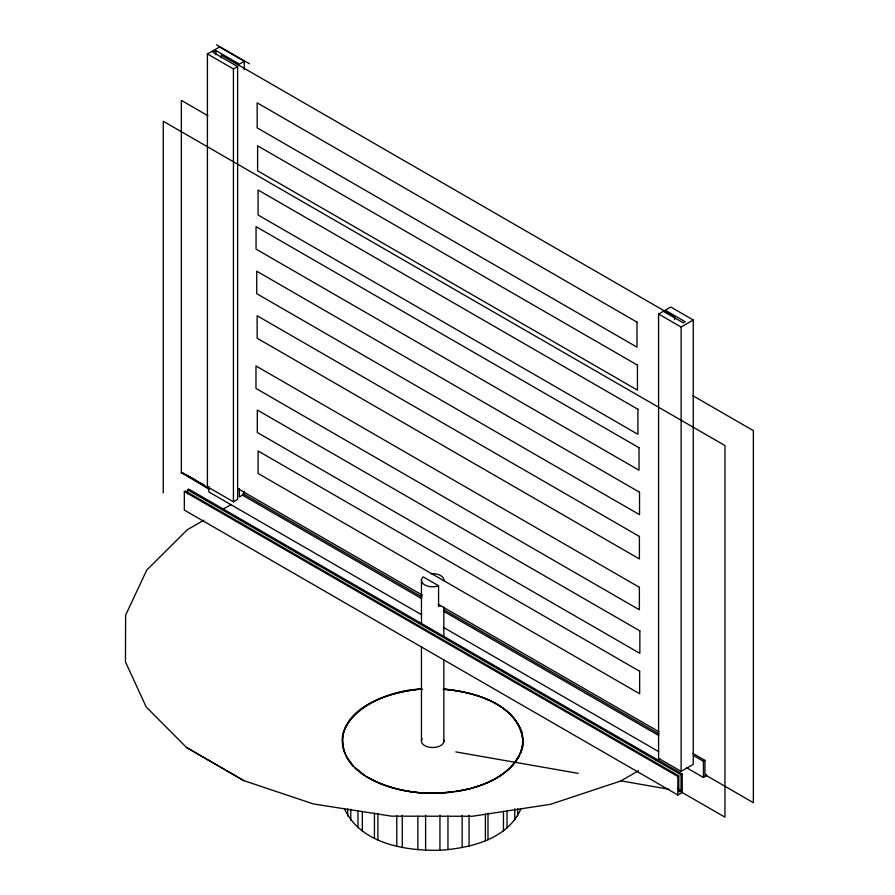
<?xml version="1.0" encoding="UTF-8"?>
<svg xmlns="http://www.w3.org/2000/svg" width="895" height="895" viewBox="0 0 895 895"><rect width="100%" height="100%" fill="white"/><g stroke="black" fill="none" stroke-linecap="round" stroke-linejoin="round"><path stroke-width="1.34" d="M471.676 788.327L455.331 791.627C485.179 787.533 528.878 768.894 522.009 731.976C509.456 701.546 473.142 691.712 443.226 689.116L444.692 689.116C476.565 692.271 526.998 707.207 522.579 747.985C507.689 787.343 457.39 794.324 420.616 792.959C388.732 789.793 338.299 774.869 342.718 734.09C353.805 702.396 390.947 692.271 421.008 689.083L421.377 689.083M520.689 753.165L523.295 743.275M344.519 809.046C360.853 843.728 405.323 851.067 439.948 850.25C470.143 848.203 507.487 839.398 520.845 808.957M519.671 755.481C510.351 772.754 491.713 782.107 473.634 787.634M440.53 605.646L438.584 606.541L438.584 585.766L423.201 576.883L422.116 578.069A11.232 6.489 0 0 0 425.013 585.084A11.232 6.489 0 0 0 437.342 586.214L438.584 585.766M244.257 61.296L239.368 64.127L215.885 50.556L212.92 52.279L237.622 66.543L237.622 499.388L233.438 501.804L207.416 486.779L207.416 53.935L219.465 46.987L244.257 61.296L244.257 69.676M207.416 53.935L233.438 68.96L237.622 66.543M187.536 489.789L188.733 489.095L682.236 774.018L682.236 792.478L677.839 795.006L184.336 510.083L184.336 491.534L185.287 490.975L678.802 775.909L678.802 791.84L681.05 790.542L681.05 774.712L187.536 489.789L187.536 493.738M658.586 314.011L663.296 311.292L683.288 322.838L685.212 321.73L665.22 310.185L670.713 307.007L693.245 320.007L693.245 764.352L681.106 771.356L658.586 758.345L658.586 314.011L681.106 327.022L693.245 320.007M693.748 755.704L703.425 761.287L704.958 760.403L704.958 775.618L706.502 774.734M184.336 491.534L677.839 776.457L678.802 775.909M681.05 774.712L682.236 774.018M686.499 767.686L703.425 777.464L706.726 775.562M203.903 520.185L187.312 529.728L146.724 570.104L125.624 615.167L125.457 661.864L146.209 706.983L186.496 747.459L243.541 780.541L313.485 803.978L391.551 816.162L472.415 816.262L550.57 804.281L620.682 781.022L638.527 770.763M222.855 509.289L231.145 504.523M656.371 760.504L659.738 758.568M421.813 689.027C389.347 691.063 330.859 710.093 344.743 753.12M452.926 791.829C423.704 795.431 392.715 791.784 366.939 776.849M453.161 792.064C423.928 795.297 392.771 792.22 367.084 776.961M422.295 689.273C385.186 688.21 315.868 721.929 352.977 766.098M443.495 689.374C475.223 691.667 519.525 704.667 523.15 741.955M455.812 751.912L578.181 773.358M620.806 780.832L668.923 789.256M207.953 115.746L181.349 100.385L181.349 472.437L194.83 479.597M209.195 489.364L181.349 472.437L204.563 485.157M216.467 44.75L249.481 63.802M692.898 395.724L753.366 430.64L753.366 802.681L705.73 775.182M238.193 488.827L422.44 595.197M438.281 604.338L658.854 731.685M243.015 493.693L421.981 597.021M443.752 609.596L659.011 733.866M692.864 753.422L704.958 760.403M242.679 495.282L421.657 598.61M443.428 611.173L658.686 735.455M181.349 472.437L209.206 488.513M421.657 614.787L208.826 491.914L208.826 486.511M443.428 627.361L658.686 751.632M677.414 788.45L681.05 790.542M679.573 790.99L724.961 817.191L724.961 445.553L163.259 121.25L163.259 492.888M186.496 747.459L244.134 780.742M355.27 767.966L365.854 776.301M355.214 767.955L364.164 775.406M346.376 756.846L353.57 766.254M703.425 761.287L703.425 777.464M681.106 327.022L681.106 771.356M677.839 776.457L677.839 795.006M674.584 319.593L674.584 316.796L221.322 55.11L221.322 57.906M517.657 808.789L517.657 815.77M514.804 808.867L514.804 820.044M507.04 811.004L507.04 827.774M503.471 811.329L503.471 830.884M487.988 813.242L487.988 839.778M485.392 814.17L485.392 840.707M469.069 815.39L469.069 846.122M462.156 815.39L462.156 847.52M447.959 816.173L447.959 849.691M443.842 607.078L443.842 636.211M443.842 659.794L443.842 741.642M439.948 815.334L439.948 850.25M425.606 815.311L425.606 850.228M421.455 579.725L421.455 623.043M421.455 646.805L421.455 740.433M417.864 816.274L417.864 849.803M402.269 815.233L402.269 847.364M396.787 815.613L396.787 846.334M377.903 813.465L377.903 840.013M374.434 813.018L374.434 838.156M362.318 811.575L362.318 831.131M357.989 810.769L357.989 827.539M350.784 809.114L350.784 820.29M347.707 808.99L347.707 815.971M244.257 491.344L244.257 494.141L239.368 496.96L239.368 488.58M233.438 68.96L233.438 501.804M215.885 50.556L215.885 54.752M443.73 739.941A11.232 6.489 0 0 1 431.614 747.493A11.232 6.489 0 0 1 422.116 738.789M430.763 573.729A11.232 6.489 0 0 1 443.842 580.721M636.994 322.133L257.167 102.847L257.167 127.851L636.994 347.137L636.994 322.133M637.441 365.115L257.615 145.818L257.615 170.822L637.441 390.119L637.441 365.115M637.911 409.283L258.084 189.997L258.084 215.001L637.911 434.288L637.911 409.283M639.019 447.724L256.048 226.625L256.048 249.112L639.019 470.211L639.019 447.724M639.533 492.216L256.731 271.207L256.731 293.694L639.533 514.692L639.533 492.216M639.41 536.452L257.145 315.756L257.145 338.232L639.41 558.939L639.41 536.452M639.377 587.299L255.97 365.943L255.97 388.43L639.377 609.786L639.377 587.299M639.847 630.874L257.312 410.011L257.312 432.498L639.847 653.35L639.847 630.874M639.656 671.272L258.084 450.968L258.084 473.455L639.656 693.759L639.656 671.272"/></g></svg>
